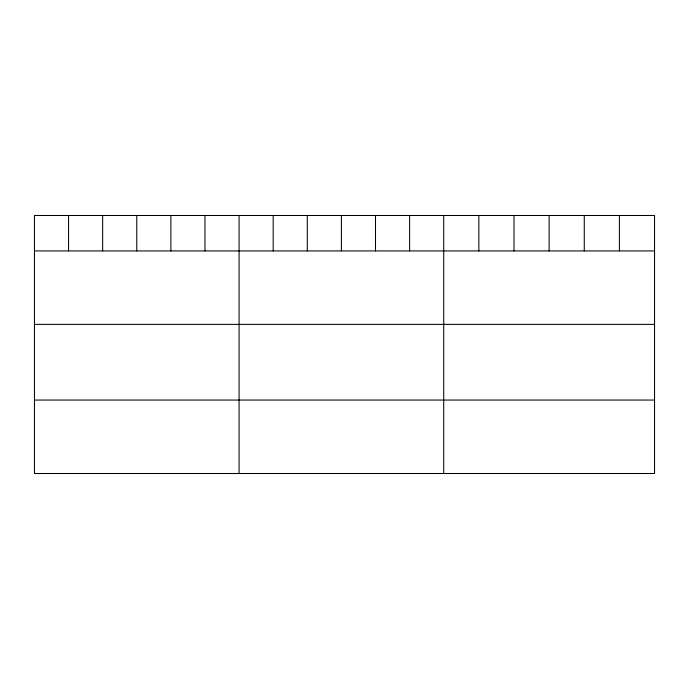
<?xml version="1.0" encoding="UTF-8"?>
<svg xmlns="http://www.w3.org/2000/svg" width="689" height="689" viewBox="0 0 689 689"><rect width="100%" height="100%" fill="white"/><g stroke="black" fill="none" stroke-linecap="round" stroke-linejoin="round"><path stroke-width="1.03" d="M654.55 250.925L654.55 473.507L34.45 473.507L34.45 215.493L654.55 215.493L654.55 250.925L34.45 250.925M34.45 324.381L654.55 324.381M34.45 400.059L654.55 400.059M619.411 215.493L619.411 250.925M584.272 215.493L584.272 250.925M549.133 215.493L549.133 250.925M513.994 215.493L513.994 250.925M478.855 215.493L478.855 250.925M443.716 215.493L443.716 473.507M409.611 215.493L409.611 250.925M375.505 215.493L375.505 250.925M341.399 215.493L341.399 250.925M307.294 215.493L307.294 250.925M273.188 215.493L273.188 250.925M239.083 215.493L239.083 473.507M204.977 215.493L204.977 250.925M170.872 215.493L170.872 250.925M136.767 215.493L136.767 250.925M102.661 215.493L102.661 250.925M68.555 215.493L68.555 250.925"/></g></svg>
